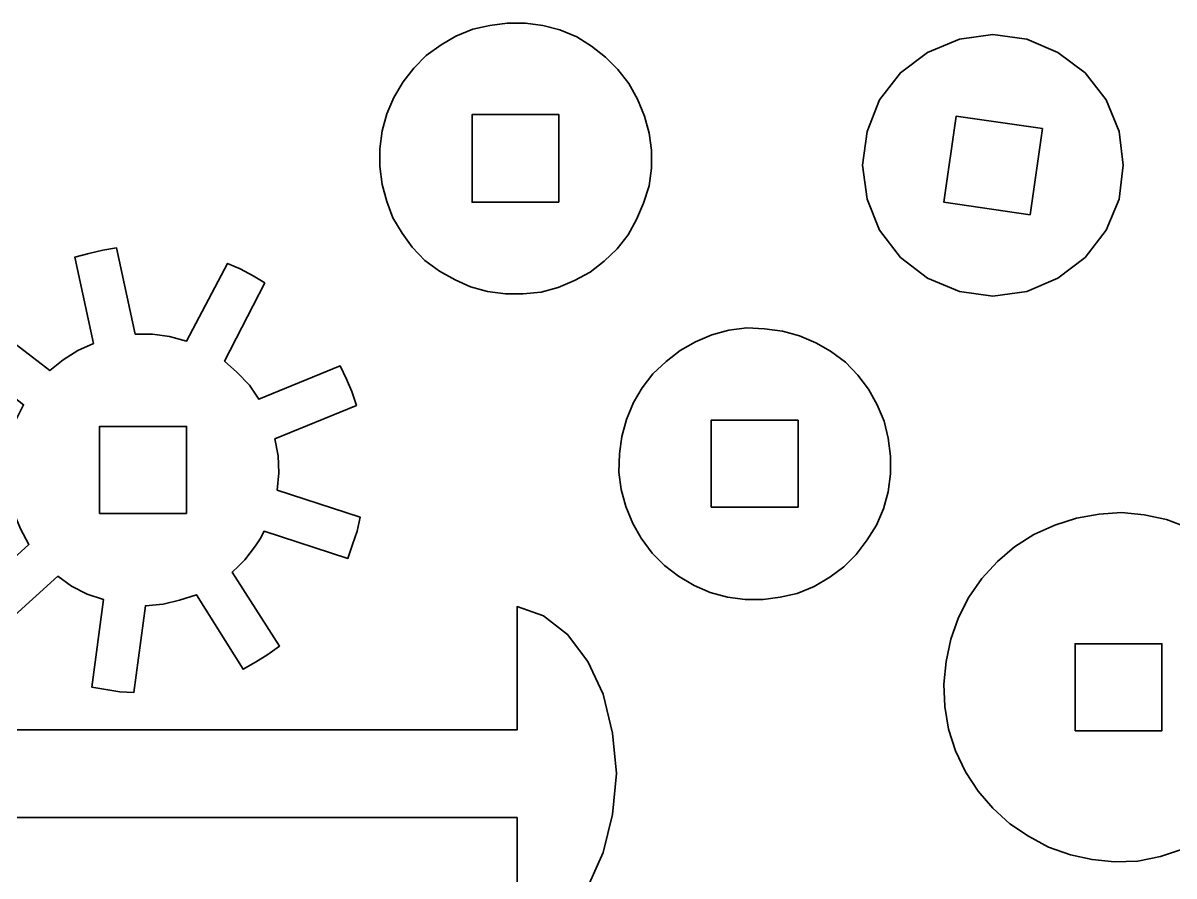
# Model space of a CAD drawing. Header units: centimetres. Extents: x -9.7 to 9.7, y -8.7 to 8.7.
# Drawn here: x -6.02 to -2.046, y 5.726 to 8.671 of the extents above; entities that cross this region are included whole.
import ezdxf

# ---------------------------------------------------------------- set-up
doc = ezdxf.new("R2010")
doc.units = ezdxf.units.CM
doc.header["$MEASUREMENT"] = 0
doc.layers.add('layer 1', color=7, linetype='Continuous')

msp = doc.modelspace()

# ---------------------------------------------------------------- linework, layer by layer
at = {"layer": 'layer 1', "color": 250, "lineweight": 35}
for points, knots in [([(-4.05706, 8.59111), (-4.05706, 8.59111), (-4.00882, 8.55359), (-4.00882, 8.55359), (-4.00882, 8.55359), (-4.00882, 8.55359), (-3.96596, 8.51072), (-3.96596, 8.51072), (-3.96596, 8.51072), (-3.96596, 8.51072), (-3.92844, 8.46248), (-3.92844, 8.46248), (-3.92844, 8.46248), (-3.92844, 8.46248), (-3.89895, 8.4089), (-3.89895, 8.4089), (-3.89895, 8.4089), (-3.89895, 8.4089), (-3.87485, 8.34993), (-3.87485, 8.34993), (-3.87485, 8.34993), (-3.87485, 8.34993), (-3.85877, 8.29098), (-3.85877, 8.29098), (-3.85877, 8.29098), (-3.85877, 8.29098), (-3.85073, 8.23203), (-3.85073, 8.23203), (-3.85073, 8.23203), (-3.85073, 8.23203), (-3.85073, 8.17039), (-3.85073, 8.17039), (-3.85073, 8.17039), (-3.85073, 8.17039), (-3.85877, 8.10876), (-3.85877, 8.10876), (-3.85877, 8.10876), (-3.85877, 8.10876), (-3.87753, 8.04981), (-3.87753, 8.04981), (-3.87753, 8.04981), (-3.87753, 8.04981), (-3.90163, 7.99353), (-3.90163, 7.99353), (-3.90163, 7.99353), (-3.90163, 7.99353), (-3.93112, 7.93994), (-3.93112, 7.93994), (-3.93112, 7.93994), (-3.93112, 7.93994), (-3.96864, 7.89171), (-3.96864, 7.89171), (-3.96864, 7.89171), (-3.96864, 7.89171), (-4.01418, 7.84884), (-4.01418, 7.84884), (-4.01418, 7.84884), (-4.01418, 7.84884), (-4.06241, 7.81131), (-4.06241, 7.81131), (-4.06241, 7.81131), (-4.06241, 7.81131), (-4.11601, 7.78184), (-4.11601, 7.78184), (-4.11601, 7.78184), (-4.11601, 7.78184), (-4.17228, 7.75773), (-4.17228, 7.75773), (-4.17228, 7.75773), (-4.17228, 7.75773), (-4.23124, 7.74165), (-4.23124, 7.74165), (-4.23124, 7.74165), (-4.23124, 7.74165), (-4.29287, 7.73629), (-4.29287, 7.73629), (-4.29287, 7.73629), (-4.29287, 7.73629), (-4.3545, 7.73629), (-4.3545, 7.73629), (-4.3545, 7.73629), (-4.3545, 7.73629), (-4.41613, 7.74433), (-4.41613, 7.74433), (-4.41613, 7.74433), (-4.41613, 7.74433), (-4.4751, 7.76041), (-4.4751, 7.76041), (-4.4751, 7.76041), (-4.4751, 7.76041), (-4.52868, 7.78452), (-4.52868, 7.78452), (-4.52868, 7.78452), (-4.52868, 7.78452), (-4.58228, 7.81399), (-4.58228, 7.81399), (-4.58228, 7.81399), (-4.58228, 7.81399), (-4.63319, 7.85152), (-4.63319, 7.85152), (-4.63319, 7.85152), (-4.63319, 7.85152), (-4.67607, 7.89706), (-4.67607, 7.89706), (-4.67607, 7.89706), (-4.67607, 7.89706), (-4.7109, 7.9453), (-4.7109, 7.9453), (-4.7109, 7.9453), (-4.7109, 7.9453), (-4.74306, 7.99889), (-4.74306, 7.99889), (-4.74306, 7.99889), (-4.74306, 7.99889), (-4.7645, 8.05517), (-4.7645, 8.05517), (-4.7645, 8.05517), (-4.7645, 8.05517), (-4.78057, 8.11412), (-4.78057, 8.11412), (-4.78057, 8.11412), (-4.78057, 8.11412), (-4.78861, 8.17575), (-4.78861, 8.17575), (-4.78861, 8.17575), (-4.78861, 8.17575), (-4.78861, 8.23739), (-4.78861, 8.23739), (-4.78861, 8.23739), (-4.78861, 8.23739), (-4.78057, 8.29903), (-4.78057, 8.29903), (-4.78057, 8.29903), (-4.78057, 8.29903), (-4.7645, 8.35797), (-4.7645, 8.35797), (-4.7645, 8.35797), (-4.7645, 8.35797), (-4.74038, 8.41426), (-4.74038, 8.41426), (-4.74038, 8.41426), (-4.74038, 8.41426), (-4.70823, 8.46784), (-4.70823, 8.46784), (-4.70823, 8.46784), (-4.70823, 8.46784), (-4.67071, 8.51609), (-4.67071, 8.51609), (-4.67071, 8.51609), (-4.67071, 8.51609), (-4.62783, 8.55895), (-4.62783, 8.55895), (-4.62783, 8.55895), (-4.62783, 8.55895), (-4.57692, 8.59647), (-4.57692, 8.59647), (-4.57692, 8.59647), (-4.57692, 8.59647), (-4.526, 8.62594), (-4.526, 8.62594), (-4.526, 8.62594), (-4.526, 8.62594), (-4.46705, 8.65007), (-4.46705, 8.65007), (-4.46705, 8.65007), (-4.46705, 8.65007), (-4.4081, 8.66346), (-4.4081, 8.66346), (-4.4081, 8.66346), (-4.4081, 8.66346), (-4.34914, 8.6715), (-4.34914, 8.6715), (-4.34914, 8.6715), (-4.34914, 8.6715), (-4.28483, 8.6715), (-4.28483, 8.6715), (-4.28483, 8.6715), (-4.28483, 8.6715), (-4.22588, 8.66346), (-4.22588, 8.66346), (-4.22588, 8.66346), (-4.22588, 8.66346), (-4.16692, 8.64739), (-4.16692, 8.64739), (-4.16692, 8.64739), (-4.16692, 8.64739), (-4.10798, 8.62326), (-4.10798, 8.62326), (-4.10798, 8.62326), (-4.10798, 8.62326), (-4.05706, 8.59111), (-4.05706, 8.59111)], [0, 0, 0, 0, 0.0204082, 0.0204082, 0.0204082, 0.0204082, 0.0408163, 0.0408163, 0.0408163, 0.0408163, 0.0612245, 0.0612245, 0.0612245, 0.0612245, 0.0816327, 0.0816327, 0.0816327, 0.0816327, 0.1020408, 0.1020408, 0.1020408, 0.1020408, 0.122449, 0.122449, 0.122449, 0.122449, 0.1428571, 0.1428571, 0.1428571, 0.1428571, 0.1632653, 0.1632653, 0.1632653, 0.1632653, 0.1836735, 0.1836735, 0.1836735, 0.1836735, 0.2040816, 0.2040816, 0.2040816, 0.2040816, 0.2244898, 0.2244898, 0.2244898, 0.2244898, 0.244898, 0.244898, 0.244898, 0.244898, 0.2653061, 0.2653061, 0.2653061, 0.2653061, 0.2857143, 0.2857143, 0.2857143, 0.2857143, 0.3061224, 0.3061224, 0.3061224, 0.3061224, 0.3265306, 0.3265306, 0.3265306, 0.3265306, 0.3469388, 0.3469388, 0.3469388, 0.3469388, 0.3673469, 0.3673469, 0.3673469, 0.3673469, 0.3877551, 0.3877551, 0.3877551, 0.3877551, 0.4081633, 0.4081633, 0.4081633, 0.4081633, 0.4285714, 0.4285714, 0.4285714, 0.4285714, 0.4489796, 0.4489796, 0.4489796, 0.4489796, 0.4693878, 0.4693878, 0.4693878, 0.4693878, 0.4897959, 0.4897959, 0.4897959, 0.4897959, 0.5102041, 0.5102041, 0.5102041, 0.5102041, 0.5306122, 0.5306122, 0.5306122, 0.5306122, 0.5510204, 0.5510204, 0.5510204, 0.5510204, 0.5714286, 0.5714286, 0.5714286, 0.5714286, 0.5918367, 0.5918367, 0.5918367, 0.5918367, 0.6122449, 0.6122449, 0.6122449, 0.6122449, 0.6326531, 0.6326531, 0.6326531, 0.6326531, 0.6530612, 0.6530612, 0.6530612, 0.6530612, 0.6734694, 0.6734694, 0.6734694, 0.6734694, 0.6938776, 0.6938776, 0.6938776, 0.6938776, 0.7142857, 0.7142857, 0.7142857, 0.7142857, 0.7346939, 0.7346939, 0.7346939, 0.7346939, 0.755102, 0.755102, 0.755102, 0.755102, 0.7755102, 0.7755102, 0.7755102, 0.7755102, 0.7959184, 0.7959184, 0.7959184, 0.7959184, 0.8163265, 0.8163265, 0.8163265, 0.8163265, 0.8367347, 0.8367347, 0.8367347, 0.8367347, 0.8571429, 0.8571429, 0.8571429, 0.8571429, 0.877551, 0.877551, 0.877551, 0.877551, 0.8979592, 0.8979592, 0.8979592, 0.8979592, 0.9183673, 0.9183673, 0.9183673, 0.9183673, 0.9387755, 0.9387755, 0.9387755, 0.9387755, 0.9591837, 0.9591837, 0.9591837, 0.9591837, 1, 1, 1, 1]), ([(-2.78689, 7.74433), (-2.78689, 7.74433), (-2.89676, 7.78988), (-2.89676, 7.78988), (-2.89676, 7.78988), (-2.89676, 7.78988), (-2.99055, 7.86224), (-2.99055, 7.86224), (-2.99055, 7.86224), (-2.99055, 7.86224), (-3.0629, 7.95602), (-3.0629, 7.95602), (-3.0629, 7.95602), (-3.0629, 7.95602), (-3.10576, 8.06321), (-3.10576, 8.06321), (-3.10576, 8.06321), (-3.10576, 8.06321), (-3.12185, 8.18112), (-3.12185, 8.18112), (-3.12185, 8.18112), (-3.12185, 8.18112), (-3.10576, 8.29635), (-3.10576, 8.29635), (-3.10576, 8.29635), (-3.10576, 8.29635), (-3.0629, 8.40622), (-3.0629, 8.40622), (-3.0629, 8.40622), (-3.0629, 8.40622), (-2.99055, 8.5), (-2.99055, 8.5), (-2.99055, 8.5), (-2.99055, 8.5), (-2.89676, 8.56967), (-2.89676, 8.56967), (-2.89676, 8.56967), (-2.89676, 8.56967), (-2.78689, 8.61522), (-2.78689, 8.61522), (-2.78689, 8.61522), (-2.78689, 8.61522), (-2.67166, 8.63131), (-2.67166, 8.63131), (-2.67166, 8.63131), (-2.67166, 8.63131), (-2.55374, 8.61522), (-2.55374, 8.61522), (-2.55374, 8.61522), (-2.55374, 8.61522), (-2.44657, 8.56967), (-2.44657, 8.56967), (-2.44657, 8.56967), (-2.44657, 8.56967), (-2.35278, 8.5), (-2.35278, 8.5), (-2.35278, 8.5), (-2.35278, 8.5), (-2.28042, 8.40622), (-2.28042, 8.40622), (-2.28042, 8.40622), (-2.28042, 8.40622), (-2.23487, 8.29635), (-2.23487, 8.29635), (-2.23487, 8.29635), (-2.23487, 8.29635), (-2.22147, 8.18112), (-2.22147, 8.18112), (-2.22147, 8.18112), (-2.22147, 8.18112), (-2.23487, 8.06321), (-2.23487, 8.06321), (-2.23487, 8.06321), (-2.23487, 8.06321), (-2.28042, 7.95602), (-2.28042, 7.95602), (-2.28042, 7.95602), (-2.28042, 7.95602), (-2.35278, 7.86224), (-2.35278, 7.86224), (-2.35278, 7.86224), (-2.35278, 7.86224), (-2.44657, 7.78988), (-2.44657, 7.78988), (-2.44657, 7.78988), (-2.44657, 7.78988), (-2.55374, 7.74433), (-2.55374, 7.74433), (-2.55374, 7.74433), (-2.55374, 7.74433), (-2.67166, 7.72824), (-2.67166, 7.72824), (-2.67166, 7.72824), (-2.67166, 7.72824), (-2.78689, 7.74433), (-2.78689, 7.74433)], [0, 0, 0, 0, 0.04, 0.04, 0.04, 0.04, 0.08, 0.08, 0.08, 0.08, 0.12, 0.12, 0.12, 0.12, 0.16, 0.16, 0.16, 0.16, 0.2, 0.2, 0.2, 0.2, 0.24, 0.24, 0.24, 0.24, 0.28, 0.28, 0.28, 0.28, 0.32, 0.32, 0.32, 0.32, 0.36, 0.36, 0.36, 0.36, 0.4, 0.4, 0.4, 0.4, 0.44, 0.44, 0.44, 0.44, 0.48, 0.48, 0.48, 0.48, 0.52, 0.52, 0.52, 0.52, 0.56, 0.56, 0.56, 0.56, 0.6, 0.6, 0.6, 0.6, 0.64, 0.64, 0.64, 0.64, 0.68, 0.68, 0.68, 0.68, 0.72, 0.72, 0.72, 0.72, 0.76, 0.76, 0.76, 0.76, 0.8, 0.8, 0.8, 0.8, 0.84, 0.84, 0.84, 0.84, 0.88, 0.88, 0.88, 0.88, 0.92, 0.92, 0.92, 0.92, 1, 1, 1, 1]), ([(-4.1696, 8.05249), (-4.1696, 8.05249), (-4.1696, 8.35529), (-4.1696, 8.35529), (-4.1696, 8.35529), (-4.1696, 8.35529), (-4.46973, 8.35529), (-4.46973, 8.35529), (-4.46973, 8.35529), (-4.46973, 8.35529), (-4.46973, 8.05249), (-4.46973, 8.05249), (-4.46973, 8.05249), (-4.46973, 8.05249), (-4.1696, 8.05249), (-4.1696, 8.05249)], [0, 0, 0, 0, 0.2, 0.2, 0.2, 0.2, 0.4, 0.4, 0.4, 0.4, 0.6, 0.6, 0.6, 0.6, 1, 1, 1, 1]), ([(-2.54304, 8.00961), (-2.54304, 8.00961), (-2.50016, 8.30707), (-2.50016, 8.30707), (-2.50016, 8.30707), (-2.50016, 8.30707), (-2.79761, 8.34993), (-2.79761, 8.34993), (-2.79761, 8.34993), (-2.79761, 8.34993), (-2.84048, 8.05249), (-2.84048, 8.05249), (-2.84048, 8.05249), (-2.84048, 8.05249), (-2.54304, 8.00961), (-2.54304, 8.00961)], [0, 0, 0, 0, 0.2, 0.2, 0.2, 0.2, 0.4, 0.4, 0.4, 0.4, 0.6, 0.6, 0.6, 0.6, 1, 1, 1, 1]), ([(-5.18521, 7.77413), (-5.18521, 7.77413), (-5.32455, 7.50348), (-5.32455, 7.50348), (-5.32455, 7.50348), (-5.32455, 7.50348), (-5.28168, 7.46596), (-5.28168, 7.46596), (-5.28168, 7.46596), (-5.28168, 7.46596), (-5.2388, 7.42041), (-5.2388, 7.42041), (-5.2388, 7.42041), (-5.2388, 7.42041), (-5.20665, 7.37217), (-5.20665, 7.37217), (-5.20665, 7.37217), (-5.20665, 7.37217), (-4.92529, 7.4874), (-4.92529, 7.4874), (-4.92529, 7.4874), (-4.92529, 7.4874), (-4.90384, 7.44184), (-4.90384, 7.44184), (-4.90384, 7.44184), (-4.90384, 7.44184), (-4.88508, 7.39897), (-4.88508, 7.39897), (-4.88508, 7.39897), (-4.88508, 7.39897), (-4.86901, 7.35073), (-4.86901, 7.35073), (-4.86901, 7.35073), (-4.86901, 7.35073), (-5.15037, 7.23551), (-5.15037, 7.23551), (-5.15037, 7.23551), (-5.15037, 7.23551), (-5.13965, 7.17655), (-5.13965, 7.17655), (-5.13965, 7.17655), (-5.13965, 7.17655), (-5.13697, 7.1176), (-5.13697, 7.1176), (-5.13697, 7.1176), (-5.13697, 7.1176), (-5.14233, 7.05865), (-5.14233, 7.05865), (-5.14233, 7.05865), (-5.14233, 7.05865), (-4.85561, 6.96486), (-4.85561, 6.96486), (-4.85561, 6.96486), (-4.85561, 6.96486), (-4.86633, 6.91662), (-4.86633, 6.91662), (-4.86633, 6.91662), (-4.86633, 6.91662), (-4.8824, 6.87107), (-4.8824, 6.87107), (-4.8824, 6.87107), (-4.8824, 6.87107), (-4.89849, 6.82283), (-4.89849, 6.82283), (-4.89849, 6.82283), (-4.89849, 6.82283), (-5.18789, 6.91662), (-5.18789, 6.91662), (-5.18789, 6.91662), (-5.18789, 6.91662), (-5.20129, 6.88982), (-5.20129, 6.88982), (-5.20129, 6.88982), (-5.20129, 6.88982), (-5.21737, 6.86571), (-5.21737, 6.86571), (-5.21737, 6.86571), (-5.21737, 6.86571), (-5.23612, 6.84159), (-5.23612, 6.84159), (-5.23612, 6.84159), (-5.23612, 6.84159), (-5.25488, 6.81747), (-5.25488, 6.81747), (-5.25488, 6.81747), (-5.25488, 6.81747), (-5.27632, 6.79604), (-5.27632, 6.79604), (-5.27632, 6.79604), (-5.27632, 6.79604), (-5.29776, 6.7746), (-5.29776, 6.7746), (-5.29776, 6.7746), (-5.29776, 6.7746), (-5.13429, 6.52003), (-5.13429, 6.52003), (-5.13429, 6.52003), (-5.13429, 6.52003), (-5.17449, 6.49055), (-5.17449, 6.49055), (-5.17449, 6.49055), (-5.17449, 6.49055), (-5.21737, 6.46375), (-5.21737, 6.46375), (-5.21737, 6.46375), (-5.21737, 6.46375), (-5.26025, 6.43964), (-5.26025, 6.43964), (-5.26025, 6.43964), (-5.26025, 6.43964), (-5.42102, 6.69689), (-5.42102, 6.69689), (-5.42102, 6.69689), (-5.42102, 6.69689), (-5.47998, 6.67813), (-5.47998, 6.67813), (-5.47998, 6.67813), (-5.47998, 6.67813), (-5.53626, 6.66473), (-5.53626, 6.66473), (-5.53626, 6.66473), (-5.53626, 6.66473), (-5.59788, 6.65937), (-5.59788, 6.65937), (-5.59788, 6.65937), (-5.59788, 6.65937), (-5.63809, 6.35924), (-5.63809, 6.35924), (-5.63809, 6.35924), (-5.63809, 6.35924), (-5.68631, 6.36192), (-5.68631, 6.36192), (-5.68631, 6.36192), (-5.68631, 6.36192), (-5.73456, 6.36996), (-5.73456, 6.36996), (-5.73456, 6.36996), (-5.73456, 6.36996), (-5.78279, 6.378), (-5.78279, 6.378), (-5.78279, 6.378), (-5.78279, 6.378), (-5.74259, 6.68081), (-5.74259, 6.68081), (-5.74259, 6.68081), (-5.74259, 6.68081), (-5.79886, 6.69957), (-5.79886, 6.69957), (-5.79886, 6.69957), (-5.79886, 6.69957), (-5.85245, 6.72636), (-5.85245, 6.72636), (-5.85245, 6.72636), (-5.85245, 6.72636), (-5.9007, 6.7612), (-5.9007, 6.7612), (-5.9007, 6.7612), (-5.9007, 6.7612), (-6.12579, 6.55754), (-6.12579, 6.55754), (-6.12579, 6.55754), (-6.12579, 6.55754), (-6.16062, 6.59238), (-6.16062, 6.59238), (-6.16062, 6.59238), (-6.16062, 6.59238), (-6.19278, 6.62989), (-6.19278, 6.62989), (-6.19278, 6.62989), (-6.19278, 6.62989), (-6.22493, 6.66741), (-6.22493, 6.66741), (-6.22493, 6.66741), (-6.22493, 6.66741), (-5.99984, 6.87107), (-5.99984, 6.87107), (-5.99984, 6.87107), (-5.99984, 6.87107), (-6.02931, 6.92466), (-6.02931, 6.92466), (-6.02931, 6.92466), (-6.02931, 6.92466), (-6.05075, 6.97825), (-6.05075, 6.97825), (-6.05075, 6.97825), (-6.05075, 6.97825), (-6.06684, 7.03721), (-6.06684, 7.03721), (-6.06684, 7.03721), (-6.06684, 7.03721), (-6.36965, 7.02381), (-6.36965, 7.02381), (-6.36965, 7.02381), (-6.36965, 7.02381), (-6.37501, 7.07472), (-6.37501, 7.07472), (-6.37501, 7.07472), (-6.37501, 7.07472), (-6.37769, 7.12296), (-6.37769, 7.12296), (-6.37769, 7.12296), (-6.37769, 7.12296), (-6.37769, 7.17387), (-6.37769, 7.17387), (-6.37769, 7.17387), (-6.37769, 7.17387), (-6.07219, 7.18459), (-6.07219, 7.18459), (-6.07219, 7.18459), (-6.07219, 7.18459), (-6.06148, 7.24355), (-6.06148, 7.24355), (-6.06148, 7.24355), (-6.06148, 7.24355), (-6.04539, 7.29982), (-6.04539, 7.29982), (-6.04539, 7.29982), (-6.04539, 7.29982), (-6.0186, 7.35341), (-6.0186, 7.35341), (-6.0186, 7.35341), (-6.0186, 7.35341), (-6.25978, 7.54099), (-6.25978, 7.54099), (-6.25978, 7.54099), (-6.25978, 7.54099), (-6.2303, 7.58119), (-6.2303, 7.58119), (-6.2303, 7.58119), (-6.2303, 7.58119), (-6.20083, 7.62138), (-6.20083, 7.62138), (-6.20083, 7.62138), (-6.20083, 7.62138), (-6.16866, 7.65622), (-6.16866, 7.65622), (-6.16866, 7.65622), (-6.16866, 7.65622), (-5.9275, 7.47132), (-5.9275, 7.47132), (-5.9275, 7.47132), (-5.9275, 7.47132), (-5.88193, 7.50884), (-5.88193, 7.50884), (-5.88193, 7.50884), (-5.88193, 7.50884), (-5.83102, 7.54099), (-5.83102, 7.54099), (-5.83102, 7.54099), (-5.83102, 7.54099), (-5.77743, 7.56511), (-5.77743, 7.56511), (-5.77743, 7.56511), (-5.77743, 7.56511), (-5.84175, 7.86256), (-5.84175, 7.86256), (-5.84175, 7.86256), (-5.84175, 7.86256), (-5.7935, 7.87595), (-5.7935, 7.87595), (-5.7935, 7.87595), (-5.7935, 7.87595), (-5.74527, 7.88667), (-5.74527, 7.88667), (-5.74527, 7.88667), (-5.74527, 7.88667), (-5.69704, 7.89471), (-5.69704, 7.89471), (-5.69704, 7.89471), (-5.69704, 7.89471), (-5.63272, 7.59727), (-5.63272, 7.59727), (-5.63272, 7.59727), (-5.63272, 7.59727), (-5.57377, 7.59727), (-5.57377, 7.59727), (-5.57377, 7.59727), (-5.57377, 7.59727), (-5.51481, 7.58923), (-5.51481, 7.58923), (-5.51481, 7.58923), (-5.51481, 7.58923), (-5.45586, 7.57315), (-5.45586, 7.57315), (-5.45586, 7.57315), (-5.45586, 7.57315), (-5.31383, 7.84112), (-5.31383, 7.84112), (-5.31383, 7.84112), (-5.31383, 7.84112), (-5.27096, 7.82236), (-5.27096, 7.82236), (-5.27096, 7.82236), (-5.27096, 7.82236), (-5.2254, 7.79824), (-5.2254, 7.79824), (-5.2254, 7.79824), (-5.2254, 7.79824), (-5.18521, 7.77413), (-5.18521, 7.77413)], [0, 0, 0, 0, 0.0131579, 0.0131579, 0.0131579, 0.0131579, 0.0263158, 0.0263158, 0.0263158, 0.0263158, 0.0394737, 0.0394737, 0.0394737, 0.0394737, 0.0526316, 0.0526316, 0.0526316, 0.0526316, 0.0657895, 0.0657895, 0.0657895, 0.0657895, 0.0789474, 0.0789474, 0.0789474, 0.0789474, 0.0921053, 0.0921053, 0.0921053, 0.0921053, 0.1052632, 0.1052632, 0.1052632, 0.1052632, 0.1184211, 0.1184211, 0.1184211, 0.1184211, 0.1315789, 0.1315789, 0.1315789, 0.1315789, 0.1447368, 0.1447368, 0.1447368, 0.1447368, 0.1578947, 0.1578947, 0.1578947, 0.1578947, 0.1710526, 0.1710526, 0.1710526, 0.1710526, 0.1842105, 0.1842105, 0.1842105, 0.1842105, 0.1973684, 0.1973684, 0.1973684, 0.1973684, 0.2105263, 0.2105263, 0.2105263, 0.2105263, 0.2236842, 0.2236842, 0.2236842, 0.2236842, 0.2368421, 0.2368421, 0.2368421, 0.2368421, 0.25, 0.25, 0.25, 0.25, 0.2631579, 0.2631579, 0.2631579, 0.2631579, 0.2763158, 0.2763158, 0.2763158, 0.2763158, 0.2894737, 0.2894737, 0.2894737, 0.2894737, 0.3026316, 0.3026316, 0.3026316, 0.3026316, 0.3157895, 0.3157895, 0.3157895, 0.3157895, 0.3289474, 0.3289474, 0.3289474, 0.3289474, 0.3421053, 0.3421053, 0.3421053, 0.3421053, 0.3552632, 0.3552632, 0.3552632, 0.3552632, 0.3684211, 0.3684211, 0.3684211, 0.3684211, 0.3815789, 0.3815789, 0.3815789, 0.3815789, 0.3947368, 0.3947368, 0.3947368, 0.3947368, 0.4078947, 0.4078947, 0.4078947, 0.4078947, 0.4210526, 0.4210526, 0.4210526, 0.4210526, 0.4342105, 0.4342105, 0.4342105, 0.4342105, 0.4473684, 0.4473684, 0.4473684, 0.4473684, 0.4605263, 0.4605263, 0.4605263, 0.4605263, 0.4736842, 0.4736842, 0.4736842, 0.4736842, 0.4868421, 0.4868421, 0.4868421, 0.4868421, 0.5, 0.5, 0.5, 0.5, 0.5131579, 0.5131579, 0.5131579, 0.5131579, 0.5263158, 0.5263158, 0.5263158, 0.5263158, 0.5394737, 0.5394737, 0.5394737, 0.5394737, 0.5526316, 0.5526316, 0.5526316, 0.5526316, 0.5657895, 0.5657895, 0.5657895, 0.5657895, 0.5789474, 0.5789474, 0.5789474, 0.5789474, 0.5921053, 0.5921053, 0.5921053, 0.5921053, 0.6052632, 0.6052632, 0.6052632, 0.6052632, 0.6184211, 0.6184211, 0.6184211, 0.6184211, 0.6315789, 0.6315789, 0.6315789, 0.6315789, 0.6447368, 0.6447368, 0.6447368, 0.6447368, 0.6578947, 0.6578947, 0.6578947, 0.6578947, 0.6710526, 0.6710526, 0.6710526, 0.6710526, 0.6842105, 0.6842105, 0.6842105, 0.6842105, 0.6973684, 0.6973684, 0.6973684, 0.6973684, 0.7105263, 0.7105263, 0.7105263, 0.7105263, 0.7236842, 0.7236842, 0.7236842, 0.7236842, 0.7368421, 0.7368421, 0.7368421, 0.7368421, 0.75, 0.75, 0.75, 0.75, 0.7631579, 0.7631579, 0.7631579, 0.7631579, 0.7763158, 0.7763158, 0.7763158, 0.7763158, 0.7894737, 0.7894737, 0.7894737, 0.7894737, 0.8026316, 0.8026316, 0.8026316, 0.8026316, 0.8157895, 0.8157895, 0.8157895, 0.8157895, 0.8289474, 0.8289474, 0.8289474, 0.8289474, 0.8421053, 0.8421053, 0.8421053, 0.8421053, 0.8552632, 0.8552632, 0.8552632, 0.8552632, 0.8684211, 0.8684211, 0.8684211, 0.8684211, 0.8815789, 0.8815789, 0.8815789, 0.8815789, 0.8947368, 0.8947368, 0.8947368, 0.8947368, 0.9078947, 0.9078947, 0.9078947, 0.9078947, 0.9210526, 0.9210526, 0.9210526, 0.9210526, 0.9342105, 0.9342105, 0.9342105, 0.9342105, 0.9473684, 0.9473684, 0.9473684, 0.9473684, 0.9605263, 0.9605263, 0.9605263, 0.9605263, 0.9736842, 0.9736842, 0.9736842, 0.9736842, 1, 1, 1, 1]), ([(-3.10576, 6.88682), (-3.10576, 6.88682), (-3.14329, 6.8359), (-3.14329, 6.8359), (-3.14329, 6.8359), (-3.14329, 6.8359), (-3.18616, 6.79303), (-3.18616, 6.79303), (-3.18616, 6.79303), (-3.18616, 6.79303), (-3.2344, 6.75819), (-3.2344, 6.75819), (-3.2344, 6.75819), (-3.2344, 6.75819), (-3.28799, 6.72605), (-3.28799, 6.72605), (-3.28799, 6.72605), (-3.28799, 6.72605), (-3.34695, 6.70192), (-3.34695, 6.70192), (-3.34695, 6.70192), (-3.34695, 6.70192), (-3.4059, 6.68852), (-3.4059, 6.68852), (-3.4059, 6.68852), (-3.4059, 6.68852), (-3.46485, 6.68048), (-3.46485, 6.68048), (-3.46485, 6.68048), (-3.46485, 6.68048), (-3.52649, 6.68048), (-3.52649, 6.68048), (-3.52649, 6.68048), (-3.52649, 6.68048), (-3.58812, 6.68852), (-3.58812, 6.68852), (-3.58812, 6.68852), (-3.58812, 6.68852), (-3.64707, 6.7046), (-3.64707, 6.7046), (-3.64707, 6.7046), (-3.64707, 6.7046), (-3.70335, 6.72873), (-3.70335, 6.72873), (-3.70335, 6.72873), (-3.70335, 6.72873), (-3.75694, 6.76087), (-3.75694, 6.76087), (-3.75694, 6.76087), (-3.75694, 6.76087), (-3.80517, 6.79839), (-3.80517, 6.79839), (-3.80517, 6.79839), (-3.80517, 6.79839), (-3.84805, 6.84127), (-3.84805, 6.84127), (-3.84805, 6.84127), (-3.84805, 6.84127), (-3.88556, 6.89219), (-3.88556, 6.89219), (-3.88556, 6.89219), (-3.88556, 6.89219), (-3.91504, 6.94309), (-3.91504, 6.94309), (-3.91504, 6.94309), (-3.91504, 6.94309), (-3.93916, 7.00205), (-3.93916, 7.00205), (-3.93916, 7.00205), (-3.93916, 7.00205), (-3.95523, 7.06101), (-3.95523, 7.06101), (-3.95523, 7.06101), (-3.95523, 7.06101), (-3.96328, 7.11995), (-3.96328, 7.11995), (-3.96328, 7.11995), (-3.96328, 7.11995), (-3.9606, 7.18428), (-3.9606, 7.18428), (-3.9606, 7.18428), (-3.9606, 7.18428), (-3.95255, 7.24322), (-3.95255, 7.24322), (-3.95255, 7.24322), (-3.95255, 7.24322), (-3.93648, 7.30218), (-3.93648, 7.30218), (-3.93648, 7.30218), (-3.93648, 7.30218), (-3.91236, 7.36112), (-3.91236, 7.36112), (-3.91236, 7.36112), (-3.91236, 7.36112), (-3.88289, 7.41205), (-3.88289, 7.41205), (-3.88289, 7.41205), (-3.88289, 7.41205), (-3.84536, 7.46027), (-3.84536, 7.46027), (-3.84536, 7.46027), (-3.84536, 7.46027), (-3.79981, 7.50315), (-3.79981, 7.50315), (-3.79981, 7.50315), (-3.79981, 7.50315), (-3.75158, 7.54066), (-3.75158, 7.54066), (-3.75158, 7.54066), (-3.75158, 7.54066), (-3.69799, 7.57014), (-3.69799, 7.57014), (-3.69799, 7.57014), (-3.69799, 7.57014), (-3.64171, 7.59426), (-3.64171, 7.59426), (-3.64171, 7.59426), (-3.64171, 7.59426), (-3.58276, 7.61034), (-3.58276, 7.61034), (-3.58276, 7.61034), (-3.58276, 7.61034), (-3.52113, 7.61838), (-3.52113, 7.61838), (-3.52113, 7.61838), (-3.52113, 7.61838), (-3.45949, 7.6157), (-3.45949, 7.6157), (-3.45949, 7.6157), (-3.45949, 7.6157), (-3.39786, 7.60766), (-3.39786, 7.60766), (-3.39786, 7.60766), (-3.39786, 7.60766), (-3.3389, 7.59158), (-3.3389, 7.59158), (-3.3389, 7.59158), (-3.3389, 7.59158), (-3.28262, 7.56746), (-3.28262, 7.56746), (-3.28262, 7.56746), (-3.28262, 7.56746), (-3.23172, 7.53799), (-3.23172, 7.53799), (-3.23172, 7.53799), (-3.23172, 7.53799), (-3.1808, 7.50047), (-3.1808, 7.50047), (-3.1808, 7.50047), (-3.1808, 7.50047), (-3.13793, 7.45491), (-3.13793, 7.45491), (-3.13793, 7.45491), (-3.13793, 7.45491), (-3.10041, 7.40669), (-3.10041, 7.40669), (-3.10041, 7.40669), (-3.10041, 7.40669), (-3.07094, 7.35309), (-3.07094, 7.35309), (-3.07094, 7.35309), (-3.07094, 7.35309), (-3.04682, 7.29682), (-3.04682, 7.29682), (-3.04682, 7.29682), (-3.04682, 7.29682), (-3.03342, 7.23786), (-3.03342, 7.23786), (-3.03342, 7.23786), (-3.03342, 7.23786), (-3.02538, 7.17624), (-3.02538, 7.17624), (-3.02538, 7.17624), (-3.02538, 7.17624), (-3.02538, 7.11459), (-3.02538, 7.11459), (-3.02538, 7.11459), (-3.02538, 7.11459), (-3.03342, 7.05296), (-3.03342, 7.05296), (-3.03342, 7.05296), (-3.03342, 7.05296), (-3.0495, 6.99401), (-3.0495, 6.99401), (-3.0495, 6.99401), (-3.0495, 6.99401), (-3.07362, 6.93773), (-3.07362, 6.93773), (-3.07362, 6.93773), (-3.07362, 6.93773), (-3.10576, 6.88682), (-3.10576, 6.88682)], [0, 0, 0, 0, 0.0204082, 0.0204082, 0.0204082, 0.0204082, 0.0408163, 0.0408163, 0.0408163, 0.0408163, 0.0612245, 0.0612245, 0.0612245, 0.0612245, 0.0816327, 0.0816327, 0.0816327, 0.0816327, 0.1020408, 0.1020408, 0.1020408, 0.1020408, 0.122449, 0.122449, 0.122449, 0.122449, 0.1428571, 0.1428571, 0.1428571, 0.1428571, 0.1632653, 0.1632653, 0.1632653, 0.1632653, 0.1836735, 0.1836735, 0.1836735, 0.1836735, 0.2040816, 0.2040816, 0.2040816, 0.2040816, 0.2244898, 0.2244898, 0.2244898, 0.2244898, 0.244898, 0.244898, 0.244898, 0.244898, 0.2653061, 0.2653061, 0.2653061, 0.2653061, 0.2857143, 0.2857143, 0.2857143, 0.2857143, 0.3061224, 0.3061224, 0.3061224, 0.3061224, 0.3265306, 0.3265306, 0.3265306, 0.3265306, 0.3469388, 0.3469388, 0.3469388, 0.3469388, 0.3673469, 0.3673469, 0.3673469, 0.3673469, 0.3877551, 0.3877551, 0.3877551, 0.3877551, 0.4081633, 0.4081633, 0.4081633, 0.4081633, 0.4285714, 0.4285714, 0.4285714, 0.4285714, 0.4489796, 0.4489796, 0.4489796, 0.4489796, 0.4693878, 0.4693878, 0.4693878, 0.4693878, 0.4897959, 0.4897959, 0.4897959, 0.4897959, 0.5102041, 0.5102041, 0.5102041, 0.5102041, 0.5306122, 0.5306122, 0.5306122, 0.5306122, 0.5510204, 0.5510204, 0.5510204, 0.5510204, 0.5714286, 0.5714286, 0.5714286, 0.5714286, 0.5918367, 0.5918367, 0.5918367, 0.5918367, 0.6122449, 0.6122449, 0.6122449, 0.6122449, 0.6326531, 0.6326531, 0.6326531, 0.6326531, 0.6530612, 0.6530612, 0.6530612, 0.6530612, 0.6734694, 0.6734694, 0.6734694, 0.6734694, 0.6938776, 0.6938776, 0.6938776, 0.6938776, 0.7142857, 0.7142857, 0.7142857, 0.7142857, 0.7346939, 0.7346939, 0.7346939, 0.7346939, 0.755102, 0.755102, 0.755102, 0.755102, 0.7755102, 0.7755102, 0.7755102, 0.7755102, 0.7959184, 0.7959184, 0.7959184, 0.7959184, 0.8163265, 0.8163265, 0.8163265, 0.8163265, 0.8367347, 0.8367347, 0.8367347, 0.8367347, 0.8571429, 0.8571429, 0.8571429, 0.8571429, 0.877551, 0.877551, 0.877551, 0.877551, 0.8979592, 0.8979592, 0.8979592, 0.8979592, 0.9183673, 0.9183673, 0.9183673, 0.9183673, 0.9387755, 0.9387755, 0.9387755, 0.9387755, 0.9591837, 0.9591837, 0.9591837, 0.9591837, 1, 1, 1, 1]), ([(-5.45586, 6.97825), (-5.45586, 6.97825), (-5.45586, 7.27838), (-5.45586, 7.27838), (-5.45586, 7.27838), (-5.45586, 7.27838), (-5.756, 7.27838), (-5.756, 7.27838), (-5.756, 7.27838), (-5.756, 7.27838), (-5.756, 6.97825), (-5.756, 6.97825), (-5.756, 6.97825), (-5.756, 6.97825), (-5.45586, 6.97825), (-5.45586, 6.97825)], [0, 0, 0, 0, 0.2, 0.2, 0.2, 0.2, 0.4, 0.4, 0.4, 0.4, 0.6, 0.6, 0.6, 0.6, 1, 1, 1, 1]), ([(-3.64439, 6.99937), (-3.64439, 6.99937), (-3.34427, 6.99937), (-3.34427, 6.99937), (-3.34427, 6.99937), (-3.34427, 6.99937), (-3.34427, 7.2995), (-3.34427, 7.2995), (-3.34427, 7.2995), (-3.34427, 7.2995), (-3.64439, 7.2995), (-3.64439, 7.2995), (-3.64439, 7.2995), (-3.64439, 7.2995), (-3.64439, 6.99937), (-3.64439, 6.99937)], [0, 0, 0, 0, 0.2, 0.2, 0.2, 0.2, 0.4, 0.4, 0.4, 0.4, 0.6, 0.6, 0.6, 0.6, 1, 1, 1, 1]), ([(-1.8222, 5.94357), (-1.8222, 5.94357), (-1.88115, 5.89265), (-1.88115, 5.89265), (-1.88115, 5.89265), (-1.88115, 5.89265), (-1.94814, 5.84978), (-1.94814, 5.84978), (-1.94814, 5.84978), (-1.94814, 5.84978), (-2.02049, 5.81762), (-2.02049, 5.81762), (-2.02049, 5.81762), (-2.02049, 5.81762), (-2.09285, 5.7935), (-2.09285, 5.7935), (-2.09285, 5.7935), (-2.09285, 5.7935), (-2.17056, 5.77743), (-2.17056, 5.77743), (-2.17056, 5.77743), (-2.17056, 5.77743), (-2.25095, 5.77475), (-2.25095, 5.77475), (-2.25095, 5.77475), (-2.25095, 5.77475), (-2.32865, 5.78278), (-2.32865, 5.78278), (-2.32865, 5.78278), (-2.32865, 5.78278), (-2.40369, 5.79886), (-2.40369, 5.79886), (-2.40369, 5.79886), (-2.40369, 5.79886), (-2.47872, 5.82566), (-2.47872, 5.82566), (-2.47872, 5.82566), (-2.47872, 5.82566), (-2.54838, 5.86317), (-2.54838, 5.86317), (-2.54838, 5.86317), (-2.54838, 5.86317), (-2.61271, 5.90605), (-2.61271, 5.90605), (-2.61271, 5.90605), (-2.61271, 5.90605), (-2.67166, 5.95965), (-2.67166, 5.95965), (-2.67166, 5.95965), (-2.67166, 5.95965), (-2.72256, 6.0186), (-2.72256, 6.0186), (-2.72256, 6.0186), (-2.72256, 6.0186), (-2.76545, 6.0856), (-2.76545, 6.0856), (-2.76545, 6.0856), (-2.76545, 6.0856), (-2.80029, 6.15794), (-2.80029, 6.15794), (-2.80029, 6.15794), (-2.80029, 6.15794), (-2.8244, 6.23297), (-2.8244, 6.23297), (-2.8244, 6.23297), (-2.8244, 6.23297), (-2.8378, 6.31068), (-2.8378, 6.31068), (-2.8378, 6.31068), (-2.8378, 6.31068), (-2.84048, 6.3884), (-2.84048, 6.3884), (-2.84048, 6.3884), (-2.84048, 6.3884), (-2.83243, 6.46611), (-2.83243, 6.46611), (-2.83243, 6.46611), (-2.83243, 6.46611), (-2.81636, 6.54382), (-2.81636, 6.54382), (-2.81636, 6.54382), (-2.81636, 6.54382), (-2.78957, 6.61886), (-2.78957, 6.61886), (-2.78957, 6.61886), (-2.78957, 6.61886), (-2.75473, 6.68852), (-2.75473, 6.68852), (-2.75473, 6.68852), (-2.75473, 6.68852), (-2.70918, 6.75284), (-2.70918, 6.75284), (-2.70918, 6.75284), (-2.70918, 6.75284), (-2.65558, 6.81179), (-2.65558, 6.81179), (-2.65558, 6.81179), (-2.65558, 6.81179), (-2.59663, 6.86271), (-2.59663, 6.86271), (-2.59663, 6.86271), (-2.59663, 6.86271), (-2.52964, 6.90558), (-2.52964, 6.90558), (-2.52964, 6.90558), (-2.52964, 6.90558), (-2.45728, 6.93773), (-2.45728, 6.93773), (-2.45728, 6.93773), (-2.45728, 6.93773), (-2.38224, 6.96186), (-2.38224, 6.96186), (-2.38224, 6.96186), (-2.38224, 6.96186), (-2.30454, 6.97526), (-2.30454, 6.97526), (-2.30454, 6.97526), (-2.30454, 6.97526), (-2.22683, 6.98061), (-2.22683, 6.98061), (-2.22683, 6.98061), (-2.22683, 6.98061), (-2.14912, 6.97258), (-2.14912, 6.97258), (-2.14912, 6.97258), (-2.14912, 6.97258), (-2.07141, 6.9565), (-2.07141, 6.9565), (-2.07141, 6.9565), (-2.07141, 6.9565), (-1.99906, 6.92969), (-1.99906, 6.92969), (-1.99906, 6.92969), (-1.99906, 6.92969), (-1.9267, 6.89219), (-1.9267, 6.89219), (-1.9267, 6.89219), (-1.9267, 6.89219), (-1.86239, 6.84663), (-1.86239, 6.84663), (-1.86239, 6.84663), (-1.86239, 6.84663), (-1.80344, 6.79571), (-1.80344, 6.79571), (-1.80344, 6.79571), (-1.80344, 6.79571), (-1.7552, 6.73409), (-1.7552, 6.73409), (-1.7552, 6.73409), (-1.7552, 6.73409), (-1.71233, 6.66708), (-1.71233, 6.66708), (-1.71233, 6.66708), (-1.71233, 6.66708), (-1.67749, 6.59741), (-1.67749, 6.59741), (-1.67749, 6.59741), (-1.67749, 6.59741), (-1.65337, 6.52239), (-1.65337, 6.52239), (-1.65337, 6.52239), (-1.65337, 6.52239), (-1.63998, 6.44468), (-1.63998, 6.44468), (-1.63998, 6.44468), (-1.63998, 6.44468), (-1.6373, 6.36428), (-1.6373, 6.36428), (-1.6373, 6.36428), (-1.6373, 6.36428), (-1.64266, 6.28658), (-1.64266, 6.28658), (-1.64266, 6.28658), (-1.64266, 6.28658), (-1.66141, 6.21153), (-1.66141, 6.21153), (-1.66141, 6.21153), (-1.66141, 6.21153), (-1.68821, 6.1365), (-1.68821, 6.1365), (-1.68821, 6.1365), (-1.68821, 6.1365), (-1.72305, 6.06684), (-1.72305, 6.06684), (-1.72305, 6.06684), (-1.72305, 6.06684), (-1.7686, 5.99985), (-1.7686, 5.99985), (-1.7686, 5.99985), (-1.7686, 5.99985), (-1.8222, 5.94357), (-1.8222, 5.94357)], [0, 0, 0, 0, 0.0204082, 0.0204082, 0.0204082, 0.0204082, 0.0408163, 0.0408163, 0.0408163, 0.0408163, 0.0612245, 0.0612245, 0.0612245, 0.0612245, 0.0816327, 0.0816327, 0.0816327, 0.0816327, 0.1020408, 0.1020408, 0.1020408, 0.1020408, 0.122449, 0.122449, 0.122449, 0.122449, 0.1428571, 0.1428571, 0.1428571, 0.1428571, 0.1632653, 0.1632653, 0.1632653, 0.1632653, 0.1836735, 0.1836735, 0.1836735, 0.1836735, 0.2040816, 0.2040816, 0.2040816, 0.2040816, 0.2244898, 0.2244898, 0.2244898, 0.2244898, 0.244898, 0.244898, 0.244898, 0.244898, 0.2653061, 0.2653061, 0.2653061, 0.2653061, 0.2857143, 0.2857143, 0.2857143, 0.2857143, 0.3061224, 0.3061224, 0.3061224, 0.3061224, 0.3265306, 0.3265306, 0.3265306, 0.3265306, 0.3469388, 0.3469388, 0.3469388, 0.3469388, 0.3673469, 0.3673469, 0.3673469, 0.3673469, 0.3877551, 0.3877551, 0.3877551, 0.3877551, 0.4081633, 0.4081633, 0.4081633, 0.4081633, 0.4285714, 0.4285714, 0.4285714, 0.4285714, 0.4489796, 0.4489796, 0.4489796, 0.4489796, 0.4693878, 0.4693878, 0.4693878, 0.4693878, 0.4897959, 0.4897959, 0.4897959, 0.4897959, 0.5102041, 0.5102041, 0.5102041, 0.5102041, 0.5306122, 0.5306122, 0.5306122, 0.5306122, 0.5510204, 0.5510204, 0.5510204, 0.5510204, 0.5714286, 0.5714286, 0.5714286, 0.5714286, 0.5918367, 0.5918367, 0.5918367, 0.5918367, 0.6122449, 0.6122449, 0.6122449, 0.6122449, 0.6326531, 0.6326531, 0.6326531, 0.6326531, 0.6530612, 0.6530612, 0.6530612, 0.6530612, 0.6734694, 0.6734694, 0.6734694, 0.6734694, 0.6938776, 0.6938776, 0.6938776, 0.6938776, 0.7142857, 0.7142857, 0.7142857, 0.7142857, 0.7346939, 0.7346939, 0.7346939, 0.7346939, 0.755102, 0.755102, 0.755102, 0.755102, 0.7755102, 0.7755102, 0.7755102, 0.7755102, 0.7959184, 0.7959184, 0.7959184, 0.7959184, 0.8163265, 0.8163265, 0.8163265, 0.8163265, 0.8367347, 0.8367347, 0.8367347, 0.8367347, 0.8571429, 0.8571429, 0.8571429, 0.8571429, 0.877551, 0.877551, 0.877551, 0.877551, 0.8979592, 0.8979592, 0.8979592, 0.8979592, 0.9183673, 0.9183673, 0.9183673, 0.9183673, 0.9387755, 0.9387755, 0.9387755, 0.9387755, 0.9591837, 0.9591837, 0.9591837, 0.9591837, 1, 1, 1, 1]), ([(-4.31432, 5.92749), (-4.31432, 5.92749), (-9.72998, 5.92749), (-9.72998, 5.92749), (-9.72998, 5.92749), (-9.72998, 5.92749), (-9.72998, 6.23029), (-9.72998, 6.23029), (-9.72998, 6.23029), (-9.72998, 6.23029), (-4.31432, 6.23029), (-4.31432, 6.23029), (-4.31432, 6.23029), (-4.31432, 6.23029), (-4.31432, 6.65636), (-4.31432, 6.65636), (-4.31432, 6.65636), (-4.31432, 6.65636), (-4.2232, 6.62422), (-4.2232, 6.62422), (-4.2232, 6.62422), (-4.2232, 6.62422), (-4.14014, 6.55991), (-4.14014, 6.55991), (-4.14014, 6.55991), (-4.14014, 6.55991), (-4.07045, 6.46611), (-4.07045, 6.46611), (-4.07045, 6.46611), (-4.07045, 6.46611), (-4.01687, 6.35356), (-4.01687, 6.35356), (-4.01687, 6.35356), (-4.01687, 6.35356), (-3.9847, 6.21957), (-3.9847, 6.21957), (-3.9847, 6.21957), (-3.9847, 6.21957), (-3.97132, 6.08024), (-3.97132, 6.08024), (-3.97132, 6.08024), (-3.97132, 6.08024), (-3.9847, 5.9382), (-3.9847, 5.9382), (-3.9847, 5.9382), (-3.9847, 5.9382), (-4.01687, 5.8069), (-4.01687, 5.8069), (-4.01687, 5.8069), (-4.01687, 5.8069), (-4.07045, 5.68899), (-4.07045, 5.68899), (-4.07045, 5.68899), (-4.07045, 5.68899), (-4.14014, 5.59788), (-4.14014, 5.59788), (-4.14014, 5.59788), (-4.14014, 5.59788), (-4.2232, 5.53357), (-4.2232, 5.53357), (-4.2232, 5.53357), (-4.2232, 5.53357), (-4.31432, 5.50142), (-4.31432, 5.50142), (-4.31432, 5.50142), (-4.31432, 5.50142), (-4.31432, 5.92749), (-4.31432, 5.92749)], [0, 0, 0, 0, 0.0555556, 0.0555556, 0.0555556, 0.0555556, 0.1111111, 0.1111111, 0.1111111, 0.1111111, 0.1666667, 0.1666667, 0.1666667, 0.1666667, 0.2222222, 0.2222222, 0.2222222, 0.2222222, 0.2777778, 0.2777778, 0.2777778, 0.2777778, 0.3333333, 0.3333333, 0.3333333, 0.3333333, 0.3888889, 0.3888889, 0.3888889, 0.3888889, 0.4444444, 0.4444444, 0.4444444, 0.4444444, 0.5, 0.5, 0.5, 0.5, 0.5555556, 0.5555556, 0.5555556, 0.5555556, 0.6111111, 0.6111111, 0.6111111, 0.6111111, 0.6666667, 0.6666667, 0.6666667, 0.6666667, 0.7222222, 0.7222222, 0.7222222, 0.7222222, 0.7777778, 0.7777778, 0.7777778, 0.7777778, 0.8333333, 0.8333333, 0.8333333, 0.8333333, 0.8888889, 0.8888889, 0.8888889, 0.8888889, 1, 1, 1, 1]), ([(-2.38761, 6.22761), (-2.38761, 6.22761), (-2.08749, 6.22761), (-2.08749, 6.22761), (-2.08749, 6.22761), (-2.08749, 6.22761), (-2.08749, 6.52775), (-2.08749, 6.52775), (-2.08749, 6.52775), (-2.08749, 6.52775), (-2.38761, 6.52775), (-2.38761, 6.52775), (-2.38761, 6.52775), (-2.38761, 6.52775), (-2.38761, 6.22761), (-2.38761, 6.22761)], [0, 0, 0, 0, 0.2, 0.2, 0.2, 0.2, 0.4, 0.4, 0.4, 0.4, 0.6, 0.6, 0.6, 0.6, 1, 1, 1, 1])]:
    msp.add_open_spline(points, degree=3, knots=knots, dxfattribs=at)

doc.saveas('drawing.dxf')
